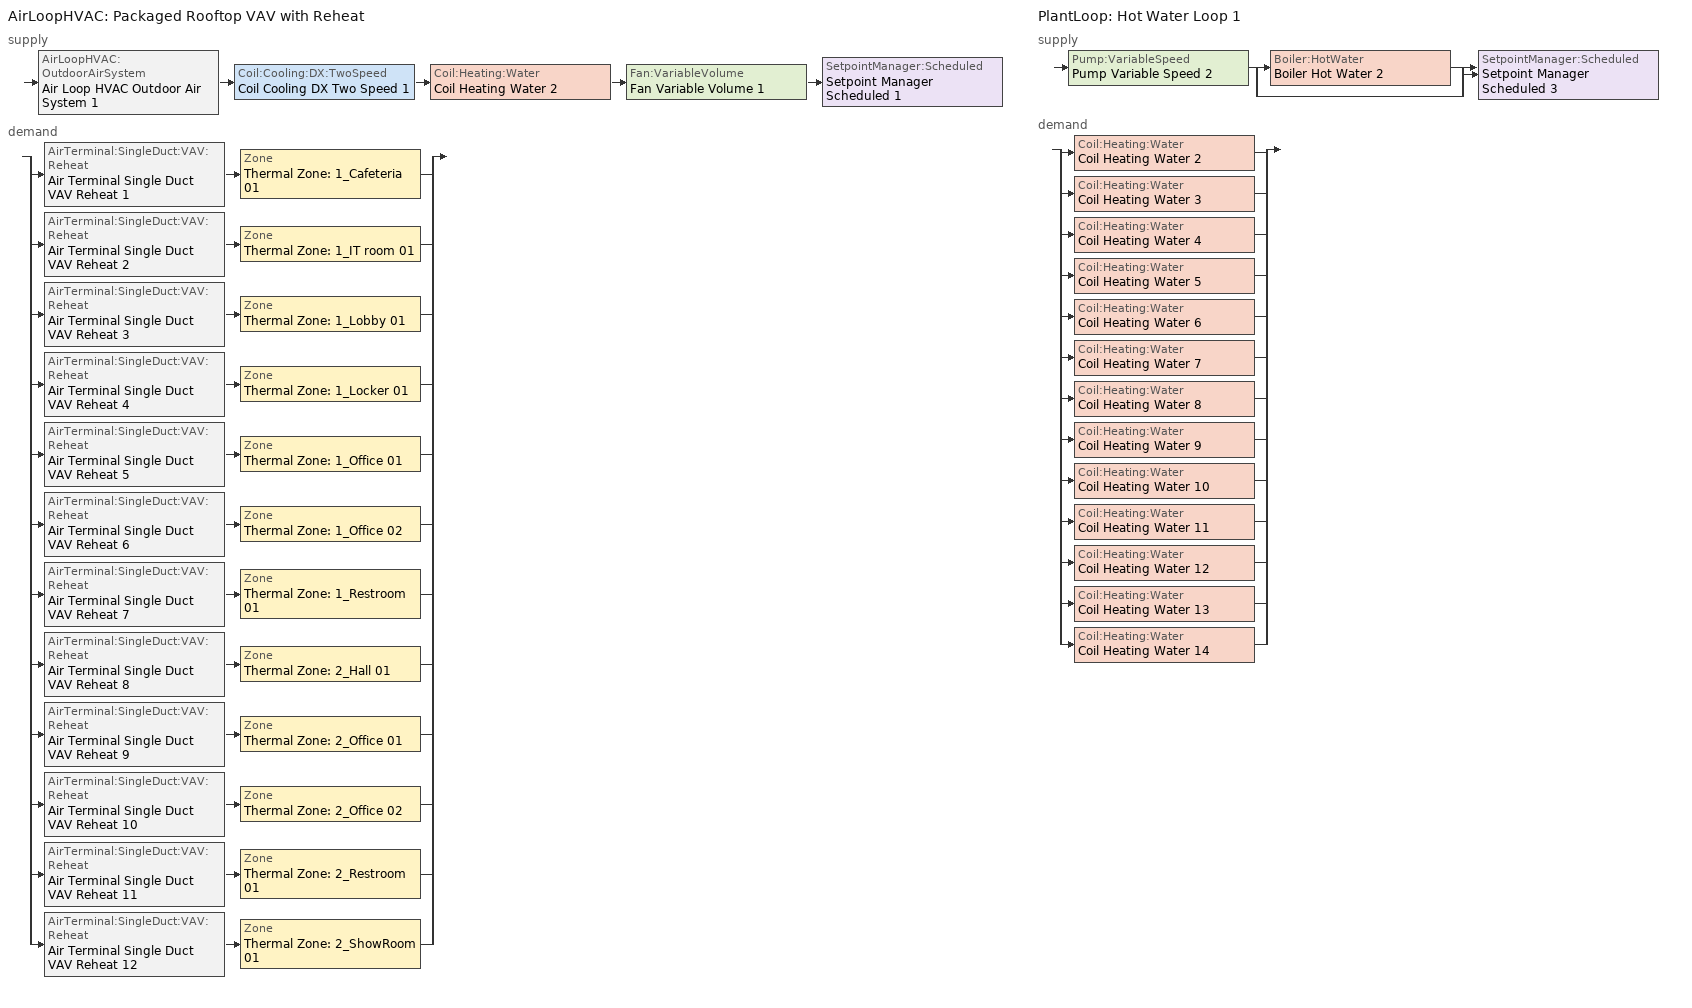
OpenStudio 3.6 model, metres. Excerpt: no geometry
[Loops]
AirLoopHVAC 'Packaged Rooftop VAV with Reheat'
 supply: AirLoopHVAC:OutdoorAirSystem 'Air Loop HVAC Outdoor Air System 1' > Coil:Cooling:DX:TwoSpeed 'Coil Cooling DX Two Speed 1' > Coil:Heating:Water 'Coil Heating Water 2' > Fan:VariableVolume 'Fan Variable Volume 1' > SetpointManager:Scheduled 'Setpoint Manager Scheduled 1'
 demand: split
  | AirTerminal:SingleDuct:VAV:Reheat 'Air Terminal Single Duct VAV Reheat 1' > Zone 'Thermal Zone: 1_Cafeteria 01'
  | AirTerminal:SingleDuct:VAV:Reheat 'Air Terminal Single Duct VAV Reheat 2' > Zone 'Thermal Zone: 1_IT room 01'
  | AirTerminal:SingleDuct:VAV:Reheat 'Air Terminal Single Duct VAV Reheat 3' > Zone 'Thermal Zone: 1_Lobby 01'
  | AirTerminal:SingleDuct:VAV:Reheat 'Air Terminal Single Duct VAV Reheat 4' > Zone 'Thermal Zone: 1_Locker 01'
  | AirTerminal:SingleDuct:VAV:Reheat 'Air Terminal Single Duct VAV Reheat 5' > Zone 'Thermal Zone: 1_Office 01'
  | AirTerminal:SingleDuct:VAV:Reheat 'Air Terminal Single Duct VAV Reheat 6' > Zone 'Thermal Zone: 1_Office 02'
  | AirTerminal:SingleDuct:VAV:Reheat 'Air Terminal Single Duct VAV Reheat 7' > Zone 'Thermal Zone: 1_Restroom 01'
  | AirTerminal:SingleDuct:VAV:Reheat 'Air Terminal Single Duct VAV Reheat 8' > Zone 'Thermal Zone: 2_Hall 01'
  | AirTerminal:SingleDuct:VAV:Reheat 'Air Terminal Single Duct VAV Reheat 9' > Zone 'Thermal Zone: 2_Office 01'
  | AirTerminal:SingleDuct:VAV:Reheat 'Air Terminal Single Duct VAV Reheat 10' > Zone 'Thermal Zone: 2_Office 02'
  | AirTerminal:SingleDuct:VAV:Reheat 'Air Terminal Single Duct VAV Reheat 11' > Zone 'Thermal Zone: 2_Restroom 01'
  | AirTerminal:SingleDuct:VAV:Reheat 'Air Terminal Single Duct VAV Reheat 12' > Zone 'Thermal Zone: 2_ShowRoom 01'
PlantLoop 'Hot Water Loop 1'
 supply: Pump:VariableSpeed 'Pump Variable Speed 2' > split
  | Boiler:HotWater 'Boiler Hot Water 2'
  | bypass
  join > SetpointManager:Scheduled 'Setpoint Manager Scheduled 3'
 demand: split
  | Coil:Heating:Water 'Coil Heating Water 2'
  | Coil:Heating:Water 'Coil Heating Water 3'
  | Coil:Heating:Water 'Coil Heating Water 4'
  | Coil:Heating:Water 'Coil Heating Water 5'
  | Coil:Heating:Water 'Coil Heating Water 6'
  | Coil:Heating:Water 'Coil Heating Water 7'
  | Coil:Heating:Water 'Coil Heating Water 8'
  | Coil:Heating:Water 'Coil Heating Water 9'
  | Coil:Heating:Water 'Coil Heating Water 10'
  | Coil:Heating:Water 'Coil Heating Water 11'
  | Coil:Heating:Water 'Coil Heating Water 12'
  | Coil:Heating:Water 'Coil Heating Water 13'
  | Coil:Heating:Water 'Coil Heating Water 14'
[Sizing:Zone] Zone Cooling Design Supply Air Temperature Input Method=SupplyAirTemperature; Zone Cooling Design Supply Air Temperature {C}=14; Zone Cooling Design Supply Air Temperature Difference {deltaC}=11.11; Zone Heating Design Supply Air Temperature Input Method=SupplyAirTemperature; Zone Heating Design Supply Air Temperature {C}=40; Zone Heating Design Supply Air Temperature Difference {deltaC}=11.11; Zone Cooling Design Supply Air Humidity Ratio {kg-H2O/kg-air}=0.0085; Zone Heating Design Supply Air Humidity Ratio {kg-H2O/kg-air}=0.008; Cooling Design Air Flow Method=DesignDay; Heating Design Air Flow Method=DesignDay; Account for Dedicated Outdoor Air System=No; Dedicated Outdoor Air System Control Strategy=NeutralSupplyAir; Dedicated Outdoor Air Low Setpoint Temperature for Design {C}=autosize; Dedicated Outdoor Air High Setpoint Temperature for Design {C}=autosize; Zone Load Sizing Method=Sensible Load Only No Latent Load; Zone Latent Cooling Design Supply Air Humidity Ratio Input Method=HumidityRatioDifference; Zone Cooling Design Supply Air Humidity Ratio Difference {kgWater/kgDryAir}=0.005; Zone Latent Heating Design Supply Air Humidity Ratio Input Method=HumidityRatioDifference; Zone Humidification Design Supply Air Humidity Ratio Difference {kgWater/kgDryAir}=0.005
Thermal Zone: 2_Office 02; Thermal Zone: 1_Cafeteria 01; Thermal Zone: 1_IT room 01; Thermal Zone: 1_Lobby 01; Thermal Zone: 1_Locker 01; Thermal Zone: 2_Hall 01; Thermal Zone: 1_Office 01; Thermal Zone: 2_Office 01; Thermal Zone: 1_Restroom 01; Thermal Zone: 1_Office 02; Thermal Zone: 2_Restroom 01; Thermal Zone: 2_ShowRoom 01
[Zone equipment]
Thermal Zone: 2_Office 02: Air Terminal Single Duct VAV Reheat 10
Thermal Zone: 1_Cafeteria 01: Air Terminal Single Duct VAV Reheat 1
Thermal Zone: 1_IT room 01: Air Terminal Single Duct VAV Reheat 2
Thermal Zone: 1_Lobby 01: Air Terminal Single Duct VAV Reheat 3
Thermal Zone: 1_Locker 01: Air Terminal Single Duct VAV Reheat 4
Thermal Zone: 2_Hall 01: Air Terminal Single Duct VAV Reheat 8
Thermal Zone: 1_Office 01: Air Terminal Single Duct VAV Reheat 5
Thermal Zone: 2_Office 01: Air Terminal Single Duct VAV Reheat 9
Thermal Zone: 1_Restroom 01: Air Terminal Single Duct VAV Reheat 7
Thermal Zone: 1_Office 02: Air Terminal Single Duct VAV Reheat 6
Thermal Zone: 2_Restroom 01: Air Terminal Single Duct VAV Reheat 11
Thermal Zone: 2_ShowRoom 01: Air Terminal Single Duct VAV Reheat 12
[AirLoopHVAC]
Packaged Rooftop VAV with Reheat: Availability Schedule=Always On Discrete; Design Supply Air Flow Rate {m3/s}=autosize; Design Return Air Flow Fraction of Supply Air Flow=1
[Sizing:System]
Packaged Rooftop VAV with Reheat: Central Heating Maximum System Air Flow Ratio=0.3; Preheat Design Temperature {C}=7; Preheat Design Humidity Ratio {kg-H2O/kg-Air}=0.008; Precool Design Temperature {C}=12.8; Precool Design Humidity Ratio {kg-H2O/kg-Air}=0.008; Central Cooling Design Supply Air Temperature {C}=12.8; Central Heating Design Supply Air Temperature {C}=12.8; 100% Outdoor Air in Cooling=Yes; 100% Outdoor Air in Heating=Yes; Central Cooling Design Supply Air Humidity Ratio {kg-H2O/kg-Air}=0.0085; Zone Maximum Outdoor Air Fraction=1; Cooling Supply Air Flow Rate Per Floor Area {m3/s-m2}=0.00996765; Cooling Fraction of Autosized Cooling Supply Air Flow Rate=1; Cooling Supply Air Flow Rate Per Unit Cooling Capacity {m3/s-W}=3.94755e-05; Heating Supply Air Flow Rate Per Floor Area {m3/s-m2}=0.00996765; Heating Fraction of Autosized Heating Supply Air Flow Rate=1; Heating Fraction of Autosized Cooling Supply Air Flow Rate=1; Heating Supply Air Flow Rate Per Unit Heating Capacity {m3/s-W}=3.15882e-05; Cooling Design Capacity Method=CoolingDesignCapacity; Cooling Design Capacity {W}=autosize; Cooling Design Capacity Per Floor Area {W/m2}=234.7; Fraction of Autosized Cooling Design Capacity=1; Heating Design Capacity Method=HeatingDesignCapacity; Heating Design Capacity {W}=autosize; Heating Design Capacity Per Floor Area {W/m2}=157; Fraction of Autosized Heating Design Capacity=1; Central Cooling Capacity Control Method=OnOff; Occupant Diversity=autosize
[Fan:VariableVolume]
Fan Variable Volume 1: Availability Schedule=Always On Discrete; Fan Total Efficiency=0.6045; Pressure Rise {Pa}=500; Maximum Flow Rate {m3/s}=Autosize; Fan Power Minimum Flow Rate Input Method=FixedFlowRate; Fan Power Minimum Flow Fraction=0; Fan Power Minimum Air Flow Rate {m3/s}=0; Motor Efficiency=0.93; Motor In Airstream Fraction=1; Fan Power Coefficient 1=0.0407599; Fan Power Coefficient 2=0.088045; Fan Power Coefficient 3=-0.0729261; Fan Power Coefficient 4=0.94374; Fan Power Coefficient 5=0
[Coil:Heating:Water] Availability Schedule=Always On Discrete
Coil Heating Water 2; Coil Heating Water 3; Coil Heating Water 4; Coil Heating Water 5; Coil Heating Water 6; Coil Heating Water 7; Coil Heating Water 8; Coil Heating Water 9; Coil Heating Water 10; Coil Heating Water 11; Coil Heating Water 12; Coil Heating Water 13; Coil Heating Water 14
[Coil:Cooling:DX:TwoSpeed]
Coil Cooling DX Two Speed 1: Availability Schedule=Always On Discrete; Rated High Speed Total Cooling Capacity {W}=Autosize; Rated High Speed Sensible Heat Ratio=Autosize; Rated High Speed COP {W/W}=3; Rated High Speed Air Flow Rate {m3/s}=Autosize; Unit Internal Static Air Pressure {Pa}=773.3; Total Cooling Capacity Function of Temperature Curve=Curve Biquadratic 1; Total Cooling Capacity Function of Flow Fraction Curve=Curve Quadratic 1; Energy Input Ratio Function of Temperature Curve=Curve Biquadratic 2; Energy Input Ratio Function of Flow Fraction Curve=Curve Quadratic 2; Part Load Fraction Correlation Curve=Curve Quadratic 3; Rated Low Speed Total Cooling Capacity {W}=Autosize; Rated Low Speed Sensible Heat Ratio=0.69; Rated Low Speed COP {W/W}=3; Low Speed Total Cooling Capacity Function of Temperature Curve=Curve Biquadratic 3; Low Speed Energy Input Ratio Function of Temperature Curve=Curve Biquadratic 4; Condenser Type=AirCooled; Minimum Outdoor Dry-Bulb Temperature for Compressor Operation {C}=-25; High Speed Evaporative Condenser Effectiveness=0.9; High Speed Evaporative Condenser Air Flow Rate {m3/s}=Autosize; High Speed Evaporative Condenser Pump Rated Power Consumption {W}=Autosize; Low Speed Evaporative Condenser Effectiveness=0.9; Low Speed Evaporative Condenser Air Flow Rate {m3/s}=Autosize; Low Speed Evaporative Condenser Pump Rated Power Consumption {W}=Autosize; Basin Heater Capacity {W/K}=0; Basin Heater Setpoint Temperature {C}=2
[SetpointManager:Scheduled] Control Variable=Temperature
Name | Schedule
Setpoint Manager Scheduled 1 | Deck_Temperature 1
Setpoint Manager Scheduled 3 | Hot_Water_Temperature 1
[Controller:OutdoorAir]
Controller Outdoor Air 1: Minimum Outdoor Air Flow Rate {m3/s}=0; Maximum Outdoor Air Flow Rate {m3/s}=Autosize; Economizer Control Type=NoEconomizer; Economizer Control Action Type=ModulateFlow; Economizer Maximum Limit Dry-Bulb Temperature {C}=28; Economizer Maximum Limit Enthalpy {J/kg}=64000; Economizer Minimum Limit Dry-Bulb Temperature {C}=-100; Lockout Type=NoLockout; Minimum Limit Type=FixedMinimum; Controller Mechanical Ventilation=Controller Mechanical Ventilation 1; High Humidity Control=No; Heat Recovery Bypass Control Type=BypassWhenWithinEconomizerLimits
[Controller:MechanicalVentilation]
Controller Mechanical Ventilation 1: Availability Schedule=Always On Discrete
[AirLoopHVAC:OutdoorAirSystem]
Air Loop HVAC Outdoor Air System 1: Controller=Controller Outdoor Air 1
[PlantLoop]
Hot Water Loop 1: Fluid Type=Water; Glycol Concentration=0; Plant Loop Volume {m3}=Autocalculate; Load Distribution Scheme=Optimal
[Sizing:Plant]
Hot Water Loop 1: Loop Type=Heating; Design Loop Exit Temperature {C}=82; Loop Design Temperature Difference {deltaC}=11; Sizing Option=NonCoincident; Zone Timesteps in Averaging Window=1; Coincident Sizing Factor Mode=None
[Pump:VariableSpeed]
Pump Variable Speed 2: Pump Control Type=Intermittent; Skin Loss Radiative Fraction=0.5; Design Power Sizing Method=PowerPerFlowPerPressure; Design Electric Power per Unit Flow Rate {W/(m3/s)}=348701.1; Design Shaft Power per Unit Flow Rate per Unit Head {W-s/m3-Pa}=1.28205; Design Minimum Flow Rate Fraction=0
[Boiler:HotWater]
Boiler Hot Water 2: Efficiency Curve Temperature Evaluation Variable=LeavingBoiler; Normalized Boiler Efficiency Curve=Boiler Efficiency 1; Water Outlet Upper Temperature Limit {C}=99; Boiler Flow Mode=ConstantFlow; Parasitic Electric Load {W}=0; Sizing Factor=1
[Controller:WaterCoil]
Controller Water Coil 2: Water Coil=Coil Heating Water 2; Action=Normal
[AirTerminal:SingleDuct:VAV:Reheat] Availability Schedule=Always On Discrete; Maximum Air Flow Rate {m3/s}=AutoSize; Zone Minimum Air Flow Input Method=Constant; Constant Minimum Air Flow Fraction=0.3; Fixed Minimum Air Flow Rate {m3/s}=0; Maximum Hot Water or Steam Flow Rate {m3/s}=AutoSize; Minimum Hot Water or Steam Flow Rate {m3/s}=0; Convergence Tolerance=0.001; Damper Heating Action=Normal; Maximum Flow per Zone Floor Area During Reheat {m3/s-m2}=AutoSize; Maximum Flow Fraction During Reheat=AutoSize; Maximum Reheat Air Temperature {C}=35; Control For Outdoor Air=No
Name | Reheat Coil
Air Terminal Single Duct VAV Reheat 1 | Coil Heating Water 3
Air Terminal Single Duct VAV Reheat 2 | Coil Heating Water 4
Air Terminal Single Duct VAV Reheat 3 | Coil Heating Water 5
Air Terminal Single Duct VAV Reheat 4 | Coil Heating Water 6
Air Terminal Single Duct VAV Reheat 5 | Coil Heating Water 7
Air Terminal Single Duct VAV Reheat 6 | Coil Heating Water 8
Air Terminal Single Duct VAV Reheat 7 | Coil Heating Water 9
Air Terminal Single Duct VAV Reheat 8 | Coil Heating Water 10
Air Terminal Single Duct VAV Reheat 9 | Coil Heating Water 11
Air Terminal Single Duct VAV Reheat 10 | Coil Heating Water 12
Air Terminal Single Duct VAV Reheat 11 | Coil Heating Water 13
Air Terminal Single Duct VAV Reheat 12 | Coil Heating Water 14
[Schedule:Constant]
Always On Discrete: Value=1
[Schedule:Ruleset]
Name | Default Day Schedule | Summer Design Day Schedule | Winter Design Day Schedule
Deck_Temperature 1 | Deck_Temperature_Default 1 | Deck_Temperature_Summer_Design_Day 1 | Deck_Temperature_Winter_Design_Day 1
Hot_Water_Temperature 1 | Hot_Water_Temperature_Default 1 | Hot_Water_Temperature_Summer_Design_Day 1 | Hot_Water_Temperature_Winter_Design_Day 1
[Schedule:Day]
Deck_Temperature_Default 1; Deck_Temperature_Summer_Design_Day 1; Deck_Temperature_Winter_Design_Day 1: 24, 0, 12.8
Hot_Water_Temperature_Default 1; Hot_Water_Temperature_Summer_Design_Day 1; Hot_Water_Temperature_Winter_Design_Day 1: 24, 0, 67
[Curve:Biquadratic]
Name | Coefficient1 Constant | Coefficient2 x | Coefficient3 x**2 | Coefficient4 y | Coefficient5 y**2 | Coefficient6 x*y | Minimum Value of x | Maximum Value of x | Minimum Value of y | Maximum Value of y | Input Unit Type for X | Input Unit Type for Y | Output Unit Type
Curve Biquadratic 1; Curve Biquadratic 3 | 0.42415 | 0.04426 | -0.00042 | 0.00333 | -8e-05 | -0.00021 | 17 | 22 | 13 | 46
Curve Biquadratic 2; Curve Biquadratic 4 | 1.23649 | -0.02431 | 0.00057 | -0.01434 | 0.00063 | -0.00038 | 17 | 22 | 13 | 46
Boiler Efficiency 1 | 1 | 0 | 0 | 0 | 0 | 0 | 0 | 1 | 0 | 1 | Dimensionless | Dimensionless | Dimensionless
[Curve:Quadratic]
Name | Coefficient1 Constant | Coefficient2 x | Coefficient3 x**2 | Minimum Value of x | Maximum Value of x
Curve Quadratic 1 | 0.77136 | 0.34053 | -0.11088 | 0.75918 | 1.13877
Curve Quadratic 2 | 1.2055 | -0.32953 | 0.12308 | 0.75918 | 1.13877
Curve Quadratic 3 | 0.771 | 0.229 | 0 | 0 | 1
